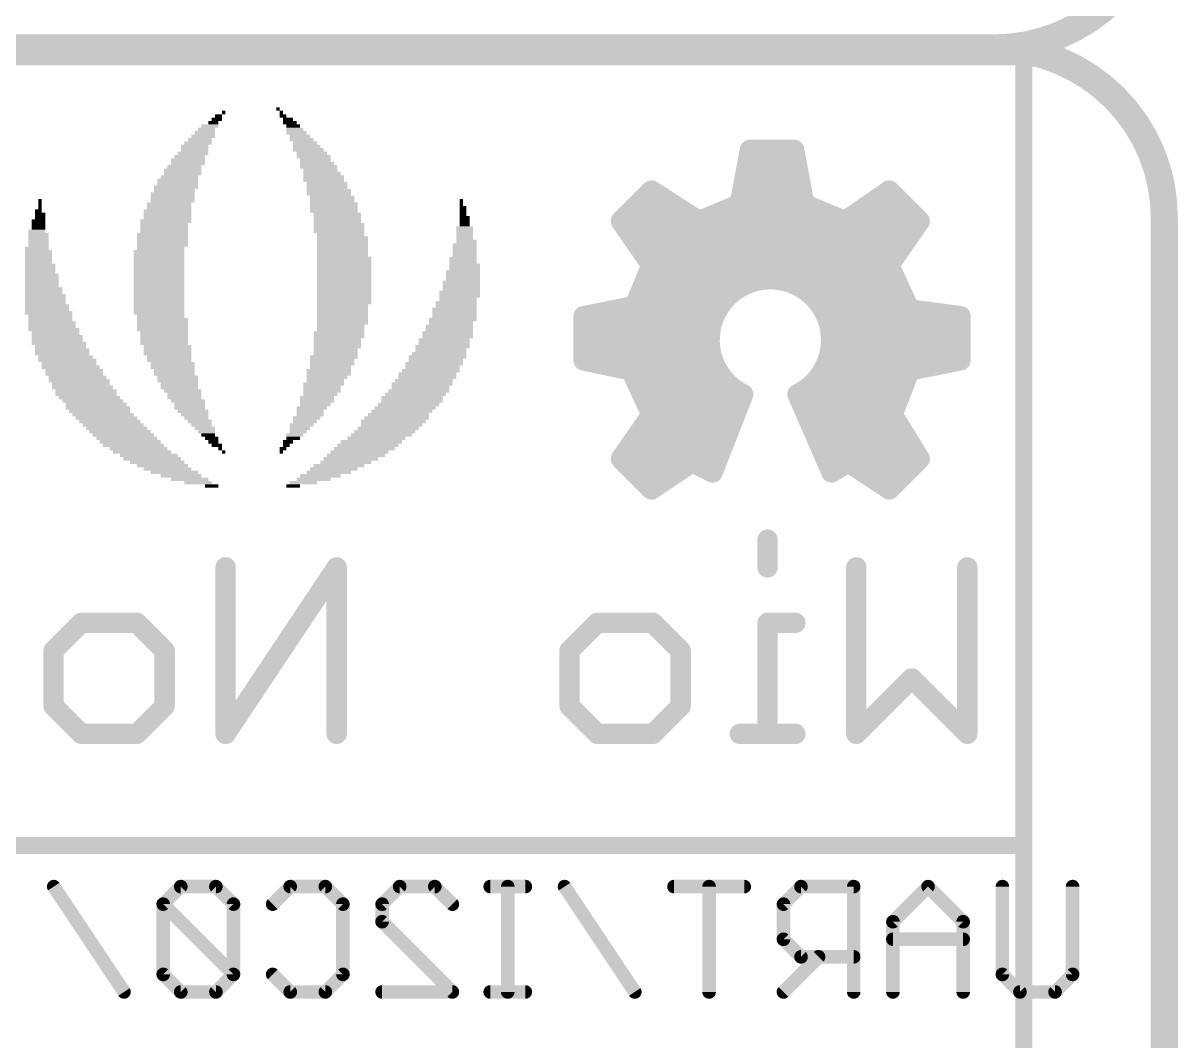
# Model space of a CAD drawing. Extents: x -0.5 to 59.7, y -5.4 to 61.3.
# Drawn here: x 19.53 to 28.17, y 20.64 to 28.25 of the extents above; entities that cross this region are included whole.
import ezdxf

# ---------------------------------------------------------------- set-up
doc = ezdxf.new("R2010")
doc.units = 0
for name, color, linetype in [('20', 213, 'CONTINUOUS'), ('21', 253, 'CONTINUOUS'), ('22', 140, 'CONTINUOUS')]:
    doc.layers.add(name, color=color, linetype=linetype)

# ---------------------------------------------------------------- blocks, each defined once
blk = doc.blocks.new('RECT')
blk.add_solid([(-0.5, -0.5), (0.5, -0.5), (-0.5, 0.5), (0.5, 0.5)])

msp = doc.modelspace()

# ---------------------------------------------------------------- linework, layer by layer
at = {"layer": '20'}
for points, const_width in [([(26.797, 28.067, 0.4142), (28.067, 29.337)], 0.2032), ([(28.067, 26.797, 0.4142), (26.797, 28.067)], 0.2032), ([(26.797, 28.1178, 1), (26.797, 28.0162)], 0.1016), ([(26.797, 28.1178, 1), (26.797, 28.0162)], 0.1016), ([(26.797, 28.0162, 1), (26.797, 28.1178)], 0.1016), ([(28.1178, 26.797, 1), (28.0162, 26.797)], 0.1016), ([(28.0162, 26.797, 1), (28.1178, 26.797)], 0.1016)]:
    msp.add_lwpolyline(points, format="xyb", dxfattribs=dict(at, const_width=const_width))
at = {"layer": '20', "const_width": 0.2032}
for points in [[(8.519, 28.067), (26.797, 28.067)], [(28.067, 8.519), (28.067, 26.797)]]:
    msp.add_lwpolyline(points, dxfattribs=at)
at = {"layer": '21', "const_width": 0.127}
for points in [[(27.017, 28.001), (9.017, 28.001)], [(27.017, 22.101), (27.017, 28.001)], [(9.017, 22.101), (27.017, 22.101)], [(27.017, 8.001), (27.017, 22.101)]]:
    msp.add_lwpolyline(points, dxfattribs=at)
at = {"layer": '21', "const_width": 0.0635}
for points in [[(27.0488, 28.001, 1), (26.9853, 28.001)], [(27.017, 27.9693, 1), (27.017, 28.0328)], [(27.0488, 22.101, 1), (26.9853, 22.101)], [(26.9853, 22.101, 1), (27.0488, 22.101)], [(27.017, 22.0693, 1), (27.017, 22.1328)]]:
    msp.add_lwpolyline(points, format="xyb", dxfattribs=at)
at = {"layer": '22'}
for points, const_width in [([(24.9682, 27.305), (24.892, 26.8986)], 0.1524), ([(25.2984, 27.305), (24.9682, 27.305)], 0.1524), ([(25.3746, 26.8986), (25.2984, 27.305)], 0.1524), ([(25.019, 27.178), (24.892, 26.797)], 0.1524), ([(25.273, 27.178), (25.019, 27.178)], 0.1524), ([(25.273, 26.924), (25.273, 27.178)], 0.1524), ([(25.273, 27.051), (24.9767, 27.051)], 0.1524), ([(24.2316, 27.0002), (24.003, 26.7716)], 0.1524), ([(24.5872, 26.7716), (24.2316, 27.0002)], 0.1524), ([(26.0096, 27.0002), (25.6794, 26.7716)], 0.1524), ([(26.2382, 26.7716), (26.0096, 27.0002)], 0.1524), ([(24.257, 26.924), (24.13, 26.797)], 0.1524), ([(24.2824, 26.8986), (24.2316, 26.8986)], 0.1524), ([(24.511, 26.67), (24.257, 26.924)], 0.1524), ([(24.892, 26.8986), (24.5872, 26.7716)], 0.1524), ([(25.3111, 26.8986), (24.9259, 26.8986)], 0.1524), ([(25.654, 26.67), (25.273, 26.924)], 0.1524), ([(25.6794, 26.7716), (25.3746, 26.8986)], 0.1524), ([(26.035, 26.924), (25.654, 26.67)], 0.1524), ([(26.0604, 26.8986), (25.9969, 26.8986)], 0.1524), ([(26.162, 26.797), (26.035, 26.924)], 0.1524), ([(24.13, 26.797), (24.257, 26.416)], 0.1524), ([(24.892, 26.797), (24.511, 26.67)], 0.1524), ([(25.908, 26.416), (26.162, 26.797)], 0.1524), ([(24.003, 26.7716), (24.2316, 26.4414)], 0.1524), ([(24.4348, 26.7462), (24.1469, 26.7462)], 0.1524), ([(25.5397, 26.7462), (24.7396, 26.7462)], 0.1524), ([(26.1281, 26.7462), (25.7683, 26.7462)], 0.1524), ([(26.0096, 26.4414), (26.2382, 26.7716)], 0.1524), ([(26.0265, 26.5938), (24.1977, 26.5938)], 0.1524), ([(24.2316, 26.4414), (24.1046, 26.1366)], 0.1524), ([(25.9249, 26.4414), (24.2485, 26.4414)], 0.1524), ([(26.162, 26.1112), (26.0096, 26.4414)], 0.1524), ([(24.257, 26.416), (24.13, 26.035)], 0.1524), ([(24.765, 26.289), (25.146, 26.416)], 0.1524), ([(25.146, 26.416), (25.527, 26.289)], 0.1524), ([(26.035, 26.035), (25.908, 26.416)], 0.1524), ([(24.765, 26.289), (24.2147, 26.289)], 0.1524), ([(24.511, 25.908), (24.765, 26.289)], 0.1524), ([(25.527, 26.289), (25.654, 25.908)], 0.1524), ([(25.9503, 26.289), (25.527, 26.289)], 0.1524), ([(24.1046, 26.1366), (23.7236, 26.0604)], 0.1524), ([(24.6634, 26.1366), (24.1639, 26.1366)], 0.1524), ([(26.0011, 26.1366), (25.5778, 26.1366)], 0.1524), ([(26.543, 26.0604), (26.162, 26.1112)], 0.1524), ([(23.7236, 26.0604), (23.7236, 25.7302)], 0.1524), ([(24.13, 26.035), (23.749, 26.035)], 0.1524), ([(23.749, 26.035), (23.876, 25.781)], 0.1524), ([(26.416, 26.035), (26.035, 26.035)], 0.1524), ([(26.416, 25.781), (26.416, 26.035)], 0.1524), ([(26.543, 25.7302), (26.543, 26.0604)], 0.1524), ([(24.5618, 25.9842), (23.7744, 25.9842)], 0.1524), ([(26.416, 25.9842), (25.6286, 25.9842)], 0.1524), ([(24.765, 25.4), (24.511, 25.908)], 0.1524), ([(25.654, 25.908), (25.527, 25.527)], 0.1524), ([(24.5491, 25.8318), (23.8506, 25.8318)], 0.1524), ([(23.876, 25.781), (24.257, 25.654)], 0.1524), ([(26.416, 25.8318), (25.6286, 25.8318)], 0.1524), ([(25.908, 25.4), (26.162, 25.781)], 0.1524), ([(26.162, 25.781), (26.416, 25.781)], 0.1524), ([(23.7236, 25.7302), (24.0792, 25.654)], 0.1524), ([(24.6253, 25.6794), (24.1808, 25.6794)], 0.1524), ([(26.0943, 25.6794), (25.5778, 25.6794)], 0.1524), ([(26.162, 25.654), (26.543, 25.7302)], 0.1524), ([(24.0792, 25.654), (24.2316, 25.3238)], 0.1524), ([(24.257, 25.654), (24.257, 25.273)], 0.1524), ([(26.035, 25.3238), (26.162, 25.654)], 0.1524), ([(24.7015, 25.527), (24.257, 25.527)], 0.1524), ([(25.527, 25.527), (25.4, 25.4)], 0.1524), ([(25.9927, 25.527), (25.527, 25.527)], 0.1524), ([(24.6888, 24.892), (24.9174, 25.4762)], 0.1524), ([(25.3238, 25.4762), (25.5778, 24.892)], 0.1524), ([(24.2316, 25.3238), (24.003, 24.9936)], 0.1524), ([(24.7565, 25.3746), (24.257, 25.3746)], 0.1524), ([(24.638, 25.019), (24.765, 25.4)], 0.1524), ([(25.4, 25.4), (25.654, 25.019)], 0.1524), ([(25.9249, 25.3746), (25.4169, 25.3746)], 0.1524), ([(26.162, 25.019), (25.908, 25.4)], 0.1524), ([(26.2382, 24.9936), (26.035, 25.3238)], 0.1524), ([(24.257, 25.273), (24.13, 25.019)], 0.1524), ([(24.7057, 25.2222), (24.2316, 25.2222)], 0.1524), ([(26.0265, 25.2222), (25.5185, 25.2222)], 0.1524), ([(24.6549, 25.0698), (24.1554, 25.0698)], 0.1524), ([(26.1281, 25.0698), (25.6201, 25.0698)], 0.1524), ([(24.003, 24.9936), (24.2316, 24.765)], 0.1524), ([(24.13, 25.019), (24.257, 24.892)], 0.1524), ([(24.257, 24.892), (24.511, 25.019)], 0.1524), ([(24.511, 25.019), (24.638, 25.019)], 0.1524), ([(25.654, 25.019), (26.035, 24.892)], 0.1524), ([(26.0096, 24.765), (26.2382, 24.9936)], 0.1524), ([(26.035, 24.892), (26.162, 25.019)], 0.1524), ([(24.2316, 24.765), (24.5364, 24.9682)], 0.1524), ([(24.3078, 24.9174), (24.2316, 24.9174)], 0.1524), ([(24.5364, 24.9682), (24.6888, 24.892)], 0.1524), ([(25.5778, 24.892), (25.7048, 24.9682)], 0.1524), ([(25.7048, 24.9682), (26.0096, 24.765)], 0.1524), ([(26.0604, 24.9174), (25.9588, 24.9174)], 0.1524), ([(25.0999, 24.3895), (25.0999, 24.1819)], 0.1524), ([(21.8772, 24.1819), (21.0468, 22.9362)], 0.1524), ([(21.0468, 22.9362), (21.0468, 24.1819)], 0.1524), ([(21.8772, 22.9362), (21.8772, 24.1819)], 0.1524), ([(25.7634, 22.9362), (25.7634, 24.1819)], 0.1524), ([(26.5938, 24.1819), (26.5938, 22.9362)], 0.1524), ([(19.7605, 23.559), (19.9681, 23.7666)], 0.1524), ([(19.9681, 23.7666), (20.3833, 23.7666)], 0.1524), ([(20.3833, 23.7666), (20.5909, 23.559)], 0.1524), ([(23.6195, 23.559), (23.8271, 23.7666)], 0.1524), ([(23.8271, 23.7666), (24.2423, 23.7666)], 0.1524), ([(24.2423, 23.7666), (24.4499, 23.559)], 0.1524), ([(25.3075, 23.7666), (25.0999, 23.7666)], 0.1524), ([(25.0999, 23.7666), (25.0999, 22.9362)], 0.1524), ([(19.7605, 23.1438), (19.7605, 23.559)], 0.1524), ([(20.5909, 23.559), (20.5909, 23.1438)], 0.1524), ([(23.6195, 23.1438), (23.6195, 23.559)], 0.1524), ([(24.4499, 23.559), (24.4499, 23.1438)], 0.1524), ([(26.1786, 23.3514), (25.7634, 22.9362)], 0.1524), ([(26.5938, 22.9362), (26.1786, 23.3514)], 0.1524), ([(19.9681, 22.9362), (19.7605, 23.1438)], 0.1524), ([(20.5909, 23.1438), (20.3833, 22.9362)], 0.1524), ([(23.8271, 22.9362), (23.6195, 23.1438)], 0.1524), ([(24.4499, 23.1438), (24.2423, 22.9362)], 0.1524), ([(20.3833, 22.9362), (19.9681, 22.9362)], 0.1524), ([(24.2423, 22.9362), (23.8271, 22.9362)], 0.1524), ([(25.3075, 22.9362), (24.8922, 22.9362)], 0.1524), ([(20.2869, 21.0058), (19.7615, 21.7939)], 0.1016), ([(20.7114, 21.7939), (20.5801, 21.6625)], 0.1016), ([(20.9741, 21.7939), (20.7114, 21.7939)], 0.1016), ([(21.1054, 21.6625), (20.9741, 21.7939)], 0.1016), ([(21.3986, 21.6625), (21.53, 21.7939)], 0.1016), ([(21.53, 21.7939), (21.7927, 21.7939)], 0.1016), ([(21.7927, 21.7939), (21.924, 21.6625)], 0.1016), ([(22.2172, 21.6625), (22.3486, 21.7939)], 0.1016), ([(22.3486, 21.7939), (22.6112, 21.7939)], 0.1016), ([(22.6112, 21.7939), (22.7426, 21.6625)], 0.1016), ([(23.2883, 21.7939), (23.0256, 21.7939)], 0.1016), ([(23.157, 21.0058), (23.157, 21.7939)], 0.1016), ([(24.1069, 21.0058), (23.5815, 21.7939)], 0.1016), ([(24.9255, 21.7939), (24.4001, 21.7939)], 0.1016), ([(24.6628, 21.0058), (24.6628, 21.7939)], 0.1016), ([(25.35, 21.7939), (25.2187, 21.6625)], 0.1016), ([(25.744, 21.7939), (25.35, 21.7939)], 0.1016), ([(25.744, 21.0058), (25.744, 21.7939)], 0.1016), ([(26.2999, 21.7939), (26.0372, 21.5312)], 0.1016), ([(26.5626, 21.5312), (26.2999, 21.7939)], 0.1016), ([(26.8558, 21.1371), (26.8558, 21.7939)], 0.1016), ([(27.3812, 21.7939), (27.3812, 21.1371)], 0.1016), ([(20.5801, 21.6625), (20.5801, 21.1371)], 0.1016), ([(21.1054, 21.1371), (20.5801, 21.6625)], 0.1016), ([(21.1054, 21.1371), (21.1054, 21.6625)], 0.1016), ([(21.924, 21.6625), (21.924, 21.1371)], 0.1016), ([(22.2172, 21.5312), (22.2172, 21.6625)], 0.1016), ([(25.2187, 21.6625), (25.2187, 21.3998)], 0.1016), ([(22.7426, 21.0058), (22.2172, 21.5312)], 0.1016), ([(26.0372, 21.5312), (26.0372, 21.0058)], 0.1016), ([(26.5626, 21.0058), (26.5626, 21.5312)], 0.1016), ([(25.2187, 21.3998), (25.35, 21.2685)], 0.1016), ([(26.5626, 21.3998), (26.0372, 21.3998)], 0.1016), ([(25.4814, 21.2685), (25.2187, 21.0058)], 0.1016), ([(25.35, 21.2685), (25.744, 21.2685)], 0.1016), ([(20.5801, 21.1371), (20.7114, 21.0058)], 0.1016), ([(20.9741, 21.0058), (21.1054, 21.1371)], 0.1016), ([(21.53, 21.0058), (21.3986, 21.1371)], 0.1016), ([(21.924, 21.1371), (21.7927, 21.0058)], 0.1016), ([(26.9872, 21.0058), (26.8558, 21.1371)], 0.1016), ([(27.3812, 21.1371), (27.2499, 21.0058)], 0.1016), ([(20.7114, 21.0058), (20.9741, 21.0058)], 0.1016), ([(21.7927, 21.0058), (21.53, 21.0058)], 0.1016), ([(22.2172, 21.0058), (22.7426, 21.0058)], 0.1016), ([(23.2883, 21.0058), (23.0256, 21.0058)], 0.1016), ([(27.2499, 21.0058), (26.9872, 21.0058)], 0.1016)]:
    msp.add_lwpolyline(points, dxfattribs=dict(at, const_width=const_width))
for points, const_width in [([(24.9682, 27.3431, 1), (24.9682, 27.2669)], 0.0762), ([(25.0056, 27.298, 1), (24.9308, 27.312)], 0.0762), ([(25.3358, 27.312, 1), (25.261, 27.298)], 0.0762), ([(25.2984, 27.2669, 1), (25.2984, 27.3431)], 0.0762), ([(25.019, 27.2161, 1), (25.019, 27.1399)], 0.0762), ([(25.0551, 27.166, 1), (24.9829, 27.19)], 0.0762), ([(25.3111, 27.178, 1), (25.2349, 27.178)], 0.0762), ([(25.273, 27.1399, 1), (25.273, 27.2161)], 0.0762), ([(24.9767, 27.0891, 1), (24.9767, 27.0129)], 0.0762), ([(25.273, 27.0129, 1), (25.273, 27.0891)], 0.0762), ([(24.2522, 27.0322, 1), (24.211, 26.9682)], 0.0762), ([(24.2585, 26.9733, 1), (24.2047, 27.0271)], 0.0762), ([(26.0365, 27.0271, 1), (25.9827, 26.9733)], 0.0762), ([(26.0313, 26.9689, 1), (25.9879, 27.0315)], 0.0762), ([(24.2316, 26.9367, 1), (24.2316, 26.8605)], 0.0762), ([(24.2839, 26.9509, 1), (24.2301, 26.8971)], 0.0762), ([(24.2839, 26.8971, 1), (24.2301, 26.9509)], 0.0762), ([(24.2824, 26.8605, 1), (24.2824, 26.9367)], 0.0762), ([(24.9067, 26.8634, 1), (24.8773, 26.9338)], 0.0762), ([(24.9259, 26.9367, 1), (24.9259, 26.8605)], 0.0762), ([(25.2941, 26.9557, 1), (25.2519, 26.8923)], 0.0762), ([(25.2349, 26.924, 1), (25.3111, 26.924)], 0.0762), ([(25.3111, 26.8605, 1), (25.3111, 26.9367)], 0.0762), ([(25.3893, 26.9338, 1), (25.3599, 26.8634)], 0.0762), ([(25.9969, 26.9367, 1), (25.9969, 26.8605)], 0.0762), ([(26.0619, 26.9509, 1), (26.0081, 26.8971)], 0.0762), ([(26.0561, 26.8923, 1), (26.0139, 26.9557)], 0.0762), ([(26.0604, 26.8605, 1), (26.0604, 26.9367)], 0.0762), ([(24.1661, 26.809, 1), (24.0939, 26.785)], 0.0762), ([(24.1031, 26.8239, 1), (24.1569, 26.7701)], 0.0762), ([(24.8546, 26.9056, 1), (24.9294, 26.8916)], 0.0762), ([(24.904, 26.7609, 1), (24.88, 26.8331)], 0.0762), ([(25.3372, 26.8916, 1), (25.412, 26.9056)], 0.0762), ([(26.1937, 26.7759, 1), (26.1303, 26.8181)], 0.0762), ([(26.1351, 26.7701, 1), (26.1889, 26.8239)], 0.0762), ([(24.0343, 26.7933, 1), (23.9717, 26.7499)], 0.0762), ([(23.9761, 26.7985, 1), (24.0299, 26.7447)], 0.0762), ([(24.1469, 26.7843, 1), (24.1469, 26.7081)], 0.0762), ([(24.4348, 26.7081, 1), (24.4348, 26.7843)], 0.0762), ([(24.5725, 26.8068, 1), (24.6019, 26.7364)], 0.0762), ([(24.5666, 26.7396, 1), (24.6078, 26.8036)], 0.0762), ([(24.7396, 26.7843, 1), (24.7396, 26.7081)], 0.0762), ([(24.8559, 26.809, 1), (24.9281, 26.785)], 0.0762), ([(25.5397, 26.7081, 1), (25.5397, 26.7843)], 0.0762), ([(25.6577, 26.8029, 1), (25.7011, 26.7403)], 0.0762), ([(25.6647, 26.7364, 1), (25.6941, 26.8068)], 0.0762), ([(25.7683, 26.7843, 1), (25.7683, 26.7081)], 0.0762), ([(26.1281, 26.7081, 1), (26.1281, 26.7843)], 0.0762), ([(26.2695, 26.7499, 1), (26.2069, 26.7933)], 0.0762), ([(26.2113, 26.7447, 1), (26.2651, 26.7985)], 0.0762), ([(24.499, 26.7061, 1), (24.523, 26.6339)], 0.0762), ([(24.4841, 26.6431, 1), (24.5379, 26.6969)], 0.0762), ([(25.6329, 26.7017, 1), (25.6751, 26.6383)], 0.0762), ([(25.6329, 26.6383, 1), (25.6751, 26.7017)], 0.0762), ([(24.1977, 26.6319, 1), (24.1977, 26.5557)], 0.0762), ([(26.0265, 26.5557, 1), (26.0265, 26.6319)], 0.0762), ([(24.2668, 26.4267, 1), (24.1964, 26.4561)], 0.0762), ([(24.2485, 26.4795, 1), (24.2485, 26.4033)], 0.0762), ([(25.9249, 26.4033, 1), (25.9249, 26.4795)], 0.0762), ([(26.0442, 26.4574, 1), (25.975, 26.4254)], 0.0762), ([(24.2003, 26.4197, 1), (24.2629, 26.4631)], 0.0762), ([(24.2931, 26.404, 1), (24.2209, 26.428)], 0.0762), ([(24.2209, 26.404, 1), (24.2931, 26.428)], 0.0762), ([(25.158, 26.4521, 1), (25.134, 26.3799)], 0.0762), ([(25.158, 26.3799, 1), (25.134, 26.4521)], 0.0762), ([(25.8763, 26.4371, 1), (25.9397, 26.3949)], 0.0762), ([(25.9441, 26.428, 1), (25.8719, 26.404)], 0.0762), ([(25.9783, 26.4631, 1), (26.0409, 26.4197)], 0.0762), ([(24.2147, 26.3271, 1), (24.2147, 26.2509)], 0.0762), ([(25.3238, 25.4762, 4.2361), (24.9174, 25.4762)], 0.1524), ([(24.753, 26.3251, 1), (24.777, 26.2529)], 0.0762), ([(24.7967, 26.2679, 1), (24.7333, 26.3101)], 0.0762), ([(24.765, 26.2509, 1), (24.765, 26.3271)], 0.0762), ([(25.527, 26.3271, 1), (25.527, 26.2509)], 0.0762), ([(25.5631, 26.301, 1), (25.4909, 26.277)], 0.0762), ([(25.515, 26.2529, 1), (25.539, 26.3251)], 0.0762), ([(25.9503, 26.2509, 1), (25.9503, 26.3271)], 0.0762), ([(24.0694, 26.1513, 1), (24.1398, 26.1219)], 0.0762), ([(24.1121, 26.0992, 1), (24.0971, 26.174)], 0.0762), ([(24.1639, 26.1747, 1), (24.1639, 26.0985)], 0.0762), ([(24.6634, 26.0985, 1), (24.6634, 26.1747)], 0.0762), ([(25.5778, 26.1747, 1), (25.5778, 26.0985)], 0.0762), ([(26.0011, 26.0985, 1), (26.0011, 26.1747)], 0.0762), ([(26.167, 26.149, 1), (26.157, 26.0734)], 0.0762), ([(23.7617, 26.0604, 1), (23.6855, 26.0604)], 0.0762), ([(23.7161, 26.0978, 1), (23.7311, 26.023)], 0.0762), ([(23.749, 26.0731, 1), (23.749, 25.9969)], 0.0762), ([(23.7831, 26.052, 1), (23.7149, 26.018)], 0.0762), ([(24.0939, 26.047, 1), (24.1661, 26.023)], 0.0762), ([(24.13, 25.9969, 1), (24.13, 26.0731)], 0.0762), ([(26.035, 26.0731, 1), (26.035, 25.9969)], 0.0762), ([(25.9989, 26.023, 1), (26.0711, 26.047)], 0.0762), ([(26.1274, 26.0952, 1), (26.1966, 26.1272)], 0.0762), ([(26.4541, 26.035, 1), (26.3779, 26.035)], 0.0762), ([(26.416, 25.9969, 1), (26.416, 26.0731)], 0.0762), ([(26.5811, 26.0604, 1), (26.5049, 26.0604)], 0.0762), ([(26.538, 26.0226, 1), (26.548, 26.0982)], 0.0762), ([(23.7744, 26.0223, 1), (23.7744, 25.9461)], 0.0762), ([(24.5618, 25.9461, 1), (24.5618, 26.0223)], 0.0762), ([(25.6286, 26.0223, 1), (25.6286, 25.9461)], 0.0762), ([(26.416, 25.9461, 1), (26.416, 26.0223)], 0.0762), ([(24.5451, 25.925, 1), (24.4769, 25.891)], 0.0762), ([(24.4793, 25.9291, 1), (24.5427, 25.8869)], 0.0762), ([(25.6901, 25.896, 1), (25.6179, 25.92)], 0.0762), ([(25.6179, 25.896, 1), (25.6901, 25.92)], 0.0762), ([(23.8506, 25.8699, 1), (23.8506, 25.7937)], 0.0762), ([(23.888, 25.8171, 1), (23.864, 25.7449)], 0.0762), ([(23.8419, 25.764, 1), (23.9101, 25.798)], 0.0762), ([(24.5491, 25.7937, 1), (24.5491, 25.8699)], 0.0762), ([(25.6286, 25.8699, 1), (25.6286, 25.7937)], 0.0762), ([(26.162, 25.8191, 1), (26.162, 25.7429)], 0.0762), ([(26.1937, 25.7599, 1), (26.1303, 25.8021)], 0.0762), ([(26.416, 25.7937, 1), (26.416, 25.8699)], 0.0762), ([(26.416, 25.7429, 1), (26.416, 25.8191)], 0.0762), ([(23.7316, 25.7675, 1), (23.7156, 25.6929)], 0.0762), ([(23.6855, 25.7302, 1), (23.7617, 25.7302)], 0.0762), ([(24.1808, 25.7175, 1), (24.1808, 25.6413)], 0.0762), ([(24.6253, 25.6413, 1), (24.6253, 25.7175)], 0.0762), ([(25.5778, 25.7175, 1), (25.5778, 25.6413)], 0.0762), ([(26.0943, 25.6413, 1), (26.0943, 25.7175)], 0.0762), ([(26.3779, 25.781, 1), (26.4541, 25.781)], 0.0762), ([(26.5049, 25.7302, 1), (26.5811, 25.7302)], 0.0762), ([(26.5505, 25.6928, 1), (26.5355, 25.7676)], 0.0762), ([(24.1138, 25.67, 1), (24.0446, 25.638)], 0.0762), ([(24.0712, 25.6167, 1), (24.0872, 25.6913)], 0.0762), ([(24.2951, 25.654, 1), (24.2189, 25.654)], 0.0762), ([(24.245, 25.6179, 1), (24.269, 25.6901)], 0.0762), ([(26.1545, 25.6914, 1), (26.1695, 25.6166)], 0.0762), ([(26.1976, 25.6403, 1), (26.1264, 25.6677)], 0.0762), ([(24.257, 25.5651, 1), (24.257, 25.4889)], 0.0762), ([(24.7015, 25.4889, 1), (24.7015, 25.5651)], 0.0762), ([(25.527, 25.5651, 1), (25.527, 25.4889)], 0.0762), ([(25.4909, 25.539, 1), (25.5631, 25.515)], 0.0762), ([(25.5539, 25.5001, 1), (25.5001, 25.5539)], 0.0762), ([(25.9927, 25.4889, 1), (25.9927, 25.5651)], 0.0762), ([(24.9529, 25.4623, 1), (24.8819, 25.4901)], 0.0762), ([(24.9004, 25.4421, 1), (24.9344, 25.5103)], 0.0762), ([(25.3587, 25.4914, 1), (25.2889, 25.461)], 0.0762), ([(25.3068, 25.5103, 1), (25.3408, 25.4421)], 0.0762), ([(24.2629, 25.3021, 1), (24.2003, 25.3455)], 0.0762), ([(24.257, 25.4127, 1), (24.257, 25.3365)], 0.0762), ([(24.8011, 25.388, 1), (24.7289, 25.412)], 0.0762), ([(24.7309, 25.383, 1), (24.7991, 25.417)], 0.0762), ([(24.7565, 25.3365, 1), (24.7565, 25.4127)], 0.0762), ([(25.4317, 25.4211, 1), (25.3683, 25.3789)], 0.0762), ([(25.3731, 25.4269, 1), (25.4269, 25.3731)], 0.0762), ([(25.4169, 25.4127, 1), (25.4169, 25.3365)], 0.0762), ([(25.9397, 25.4211, 1), (25.8763, 25.3789)], 0.0762), ([(25.8763, 25.4211, 1), (25.9397, 25.3789)], 0.0762), ([(25.9249, 25.3365, 1), (25.9249, 25.4127)], 0.0762), ([(26.0674, 25.3438, 1), (26.0026, 25.3038)], 0.0762), ([(24.197, 25.3078, 1), (24.2662, 25.3398)], 0.0762), ([(24.2189, 25.273, 1), (24.2951, 25.273)], 0.0762), ([(24.2911, 25.256, 1), (24.2229, 25.29)], 0.0762), ([(25.9994, 25.3375, 1), (26.0706, 25.3101)], 0.0762), ([(24.2316, 25.2603, 1), (24.2316, 25.1841)], 0.0762), ([(24.7057, 25.1841, 1), (24.7057, 25.2603)], 0.0762), ([(25.5185, 25.2603, 1), (25.5185, 25.1841)], 0.0762), ([(26.0265, 25.1841, 1), (26.0265, 25.2603)], 0.0762), ([(24.1554, 25.1079, 1), (24.1554, 25.0317)], 0.0762), ([(24.6549, 25.0317, 1), (24.6549, 25.1079)], 0.0762), ([(25.6201, 25.1079, 1), (25.6201, 25.0317)], 0.0762), ([(26.1281, 25.0317, 1), (26.1281, 25.1079)], 0.0762), ([(23.9717, 25.0153, 1), (24.0343, 24.9719)], 0.0762), ([(24.0299, 25.0205, 1), (23.9761, 24.9667)], 0.0762), ([(24.0959, 25.036, 1), (24.1641, 25.002)], 0.0762), ([(24.1569, 25.0459, 1), (24.1031, 24.9921)], 0.0762), ([(24.511, 25.0571, 1), (24.511, 24.9809)], 0.0762), ([(24.528, 24.9849, 1), (24.494, 25.0531)], 0.0762), ([(24.6019, 25.031, 1), (24.6741, 25.007)], 0.0762), ([(24.638, 24.9809, 1), (24.638, 25.0571)], 0.0762), ([(25.666, 25.0551, 1), (25.642, 24.9829)], 0.0762), ([(25.6223, 24.9979, 1), (25.6857, 25.0401)], 0.0762), ([(26.1303, 24.9979, 1), (26.1937, 25.0401)], 0.0762), ([(26.1889, 24.9921, 1), (26.1351, 25.0459)], 0.0762), ([(26.2058, 24.9736, 1), (26.2706, 25.0136)], 0.0762), ([(26.2651, 24.9667, 1), (26.2113, 25.0205)], 0.0762), ([(24.2316, 24.9555, 1), (24.2316, 24.8793)], 0.0762), ([(24.24, 24.9261, 1), (24.274, 24.8579)], 0.0762), ([(24.3078, 24.8793, 1), (24.3078, 24.9555)], 0.0762), ([(24.5534, 25.0023, 1), (24.5194, 24.9341)], 0.0762), ([(24.5575, 24.9365, 1), (24.5153, 24.9999)], 0.0762), ([(24.6718, 24.8579, 1), (24.7058, 24.9261)], 0.0762), ([(25.5582, 24.9247, 1), (25.5974, 24.8593)], 0.0762), ([(25.7259, 24.9999, 1), (25.6837, 24.9365)], 0.0762), ([(25.7244, 24.9355, 1), (25.6852, 25.0009)], 0.0762), ([(25.9588, 24.9555, 1), (25.9588, 24.8793)], 0.0762), ([(26.023, 24.8559, 1), (26.047, 24.9281)], 0.0762), ([(26.0604, 24.8793, 1), (26.0604, 24.9555)], 0.0762), ([(24.2301, 24.8651, 1), (24.2839, 24.9189)], 0.0762), ([(24.6533, 24.9059, 1), (24.7243, 24.8781)], 0.0762), ([(25.5429, 24.8768, 1), (25.6127, 24.9072)], 0.0762), ([(26.0081, 24.9189, 1), (26.0619, 24.8651)], 0.0762), ([(24.2105, 24.7967, 1), (24.2527, 24.7333)], 0.0762), ([(24.2047, 24.7381, 1), (24.2585, 24.7919)], 0.0762), ([(25.9827, 24.7919, 1), (26.0365, 24.7381)], 0.0762), ([(25.9885, 24.7333, 1), (26.0307, 24.7967)], 0.0762), ([(25.138, 24.3895, 1), (25.0618, 24.3895)], 0.0762), ([(21.0849, 24.1819, 1), (21.0087, 24.1819)], 0.0762), ([(21.9153, 24.1819, 1), (21.8391, 24.1819)], 0.0762), ([(21.9089, 24.1607, 1), (21.8455, 24.203)], 0.0762), ([(25.0618, 24.1819, 1), (25.138, 24.1819)], 0.0762), ([(25.8015, 24.1819, 1), (25.7253, 24.1819)], 0.0762), ([(26.6319, 24.1819, 1), (26.5557, 24.1819)], 0.0762), ([(19.9681, 23.8047, 1), (19.9681, 23.7285)], 0.0762), ([(19.995, 23.7397, 1), (19.9411, 23.7936)], 0.0762), ([(20.4102, 23.7936, 1), (20.3563, 23.7397)], 0.0762), ([(20.3833, 23.7285, 1), (20.3833, 23.8047)], 0.0762), ([(23.8271, 23.8047, 1), (23.8271, 23.7285)], 0.0762), ([(23.854, 23.7397, 1), (23.8001, 23.7936)], 0.0762), ([(24.2692, 23.7936, 1), (24.2154, 23.7397)], 0.0762), ([(24.2423, 23.7285, 1), (24.2423, 23.8047)], 0.0762), ([(25.0999, 23.8047, 1), (25.0999, 23.7285)], 0.0762), ([(25.138, 23.7666, 1), (25.0618, 23.7666)], 0.0762), ([(25.3075, 23.7285, 1), (25.3075, 23.8047)], 0.0762), ([(19.7335, 23.586, 1), (19.7874, 23.5321)], 0.0762), ([(19.7986, 23.559, 1), (19.7224, 23.559)], 0.0762), ([(20.629, 23.559, 1), (20.5528, 23.559)], 0.0762), ([(20.5639, 23.5321, 1), (20.6178, 23.586)], 0.0762), ([(23.5925, 23.586, 1), (23.6464, 23.5321)], 0.0762), ([(23.6576, 23.559, 1), (23.5814, 23.559)], 0.0762), ([(24.488, 23.559, 1), (24.4118, 23.559)], 0.0762), ([(24.423, 23.5321, 1), (24.4768, 23.586)], 0.0762), ([(26.2055, 23.3784, 1), (26.1516, 23.3245)], 0.0762), ([(26.2055, 23.3245, 1), (26.1516, 23.3784)], 0.0762), ([(19.7874, 23.1708, 1), (19.7335, 23.1169)], 0.0762), ([(19.7224, 23.1438, 1), (19.7986, 23.1438)], 0.0762), ([(20.5528, 23.1438, 1), (20.629, 23.1438)], 0.0762), ([(20.6178, 23.1169, 1), (20.5639, 23.1708)], 0.0762), ([(23.6464, 23.1708, 1), (23.5925, 23.1169)], 0.0762), ([(23.5814, 23.1438, 1), (23.6576, 23.1438)], 0.0762), ([(24.4118, 23.1438, 1), (24.488, 23.1438)], 0.0762), ([(24.4768, 23.1169, 1), (24.423, 23.1708)], 0.0762), ([(19.9681, 22.9743, 1), (19.9681, 22.8981)], 0.0762), ([(19.9411, 22.9093, 1), (19.995, 22.9631)], 0.0762), ([(20.3563, 22.9631, 1), (20.4102, 22.9093)], 0.0762), ([(20.3833, 22.8981, 1), (20.3833, 22.9743)], 0.0762), ([(21.0151, 22.9573, 1), (21.0785, 22.9151)], 0.0762), ([(21.0087, 22.9362, 1), (21.0849, 22.9362)], 0.0762), ([(21.8391, 22.9362, 1), (21.9153, 22.9362)], 0.0762), ([(23.8271, 22.9743, 1), (23.8271, 22.8981)], 0.0762), ([(23.8001, 22.9093, 1), (23.854, 22.9631)], 0.0762), ([(24.2154, 22.9631, 1), (24.2692, 22.9093)], 0.0762), ([(24.2423, 22.8981, 1), (24.2423, 22.9743)], 0.0762), ([(24.8922, 22.9743, 1), (24.8922, 22.8981)], 0.0762), ([(25.0618, 22.9362, 1), (25.138, 22.9362)], 0.0762), ([(25.3075, 22.8981, 1), (25.3075, 22.9743)], 0.0762), ([(25.7364, 22.9631, 1), (25.7903, 22.9093)], 0.0762), ([(25.7253, 22.9362, 1), (25.8015, 22.9362)], 0.0762), ([(26.5557, 22.9362, 1), (26.6319, 22.9362)], 0.0762), ([(26.5669, 22.9093, 1), (26.6207, 22.9631)], 0.0762), ([(19.7826, 21.808, 1), (19.7403, 21.7798)], 0.0508), ([(20.7114, 21.8193, 1), (20.7114, 21.7685)], 0.0508), ([(20.7294, 21.7759, 1), (20.6934, 21.8118)], 0.0508), ([(20.9921, 21.8118, 1), (20.9561, 21.7759)], 0.0508), ([(20.9741, 21.7685, 1), (20.9741, 21.8193)], 0.0508), ([(21.53, 21.8193, 1), (21.53, 21.7685)], 0.0508), ([(21.5479, 21.7759, 1), (21.512, 21.8118)], 0.0508), ([(21.8106, 21.8118, 1), (21.7747, 21.7759)], 0.0508), ([(21.7927, 21.7685, 1), (21.7927, 21.8193)], 0.0508), ([(22.3486, 21.8193, 1), (22.3486, 21.7685)], 0.0508), ([(22.3665, 21.7759, 1), (22.3306, 21.8118)], 0.0508), ([(22.6292, 21.8118, 1), (22.5933, 21.7759)], 0.0508), ([(22.6112, 21.7685, 1), (22.6112, 21.8193)], 0.0508), ([(23.0256, 21.8193, 1), (23.0256, 21.7685)], 0.0508), ([(23.1824, 21.7939, 1), (23.1316, 21.7939)], 0.0508), ([(23.2883, 21.7685, 1), (23.2883, 21.8193)], 0.0508), ([(23.6026, 21.808, 1), (23.5604, 21.7798)], 0.0508), ([(24.4001, 21.8193, 1), (24.4001, 21.7685)], 0.0508), ([(24.6882, 21.7939, 1), (24.6374, 21.7939)], 0.0508), ([(24.9255, 21.7685, 1), (24.9255, 21.8193)], 0.0508), ([(25.35, 21.8193, 1), (25.35, 21.7685)], 0.0508), ([(25.368, 21.7759, 1), (25.332, 21.8118)], 0.0508), ([(25.7694, 21.7939, 1), (25.7186, 21.7939)], 0.0508), ([(25.744, 21.7685, 1), (25.744, 21.8193)], 0.0508), ([(26.3179, 21.8118, 1), (26.282, 21.7759)], 0.0508), ([(26.3179, 21.7759, 1), (26.282, 21.8118)], 0.0508), ([(26.8812, 21.7939, 1), (26.8304, 21.7939)], 0.0508), ([(27.4066, 21.7939, 1), (27.3558, 21.7939)], 0.0508), ([(20.6055, 21.6625, 1), (20.5547, 21.6625)], 0.0508), ([(20.598, 21.6805, 1), (20.5621, 21.6446)], 0.0508), ([(20.5621, 21.6805, 1), (20.598, 21.6446)], 0.0508), ([(21.1308, 21.6625, 1), (21.08, 21.6625)], 0.0508), ([(21.0875, 21.6446, 1), (21.1234, 21.6805)], 0.0508), ([(21.3807, 21.6805, 1), (21.4166, 21.6446)], 0.0508), ([(21.9494, 21.6625, 1), (21.8986, 21.6625)], 0.0508), ([(21.9061, 21.6446, 1), (21.942, 21.6805)], 0.0508), ([(22.2426, 21.6625, 1), (22.1918, 21.6625)], 0.0508), ([(22.1992, 21.6805, 1), (22.2352, 21.6446)], 0.0508), ([(22.7246, 21.6446, 1), (22.7606, 21.6805)], 0.0508), ([(25.2441, 21.6625, 1), (25.1933, 21.6625)], 0.0508), ([(25.2007, 21.6805, 1), (25.2366, 21.6446)], 0.0508), ([(22.2352, 21.5491, 1), (22.1992, 21.5132)], 0.0508), ([(22.1918, 21.5312, 1), (22.2426, 21.5312)], 0.0508), ([(26.0626, 21.5312, 1), (26.0118, 21.5312)], 0.0508), ([(26.0193, 21.5491, 1), (26.0552, 21.5132)], 0.0508), ([(26.588, 21.5312, 1), (26.5372, 21.5312)], 0.0508), ([(26.5447, 21.5132, 1), (26.5806, 21.5491)], 0.0508), ([(25.2366, 21.4178, 1), (25.2007, 21.3819)], 0.0508), ([(25.1933, 21.3998, 1), (25.2441, 21.3998)], 0.0508), ([(26.0372, 21.4252, 1), (26.0372, 21.3744)], 0.0508), ([(26.5626, 21.3744, 1), (26.5626, 21.4252)], 0.0508), ([(25.35, 21.2939, 1), (25.35, 21.2431)], 0.0508), ([(25.332, 21.2505, 1), (25.368, 21.2865)], 0.0508), ([(25.4993, 21.2505, 1), (25.4634, 21.2865)], 0.0508), ([(25.744, 21.2431, 1), (25.744, 21.2939)], 0.0508), ([(20.598, 21.1551, 1), (20.5621, 21.1192)], 0.0508), ([(20.5547, 21.1371, 1), (20.6055, 21.1371)], 0.0508), ([(21.08, 21.1371, 1), (21.1308, 21.1371)], 0.0508), ([(21.1234, 21.1192, 1), (21.0875, 21.1551)], 0.0508), ([(21.0875, 21.1192, 1), (21.1234, 21.1551)], 0.0508), ([(21.4166, 21.1551, 1), (21.3807, 21.1192)], 0.0508), ([(21.8986, 21.1371, 1), (21.9494, 21.1371)], 0.0508), ([(21.942, 21.1192, 1), (21.9061, 21.1551)], 0.0508), ([(26.8304, 21.1371, 1), (26.8812, 21.1371)], 0.0508), ([(26.8738, 21.1551, 1), (26.8379, 21.1192)], 0.0508), ([(27.3558, 21.1371, 1), (27.4066, 21.1371)], 0.0508), ([(27.3992, 21.1192, 1), (27.3632, 21.1551)], 0.0508), ([(20.2657, 20.9917, 1), (20.308, 21.0199)], 0.0508), ([(20.7114, 21.0312, 1), (20.7114, 20.9804)], 0.0508), ([(20.6934, 20.9878, 1), (20.7294, 21.0238)], 0.0508), ([(20.9561, 21.0238, 1), (20.9921, 20.9878)], 0.0508), ([(20.9741, 20.9804, 1), (20.9741, 21.0312)], 0.0508), ([(21.53, 21.0312, 1), (21.53, 20.9804)], 0.0508), ([(21.512, 20.9878, 1), (21.5479, 21.0238)], 0.0508), ([(21.7747, 21.0238, 1), (21.8106, 20.9878)], 0.0508), ([(21.7927, 20.9804, 1), (21.7927, 21.0312)], 0.0508), ([(22.2172, 21.0312, 1), (22.2172, 20.9804)], 0.0508), ([(22.7246, 20.9878, 1), (22.7606, 21.0238)], 0.0508), ([(22.7426, 20.9804, 1), (22.7426, 21.0312)], 0.0508), ([(23.0256, 21.0312, 1), (23.0256, 20.9804)], 0.0508), ([(23.1316, 21.0058, 1), (23.1824, 21.0058)], 0.0508), ([(23.2883, 20.9804, 1), (23.2883, 21.0312)], 0.0508), ([(24.0858, 20.9917, 1), (24.128, 21.0199)], 0.0508), ([(24.6374, 21.0058, 1), (24.6882, 21.0058)], 0.0508), ([(25.2007, 21.0238, 1), (25.2366, 20.9878)], 0.0508), ([(25.7186, 21.0058, 1), (25.7694, 21.0058)], 0.0508), ([(26.0118, 21.0058, 1), (26.0626, 21.0058)], 0.0508), ([(26.5372, 21.0058, 1), (26.588, 21.0058)], 0.0508), ([(26.9872, 21.0312, 1), (26.9872, 20.9804)], 0.0508), ([(26.9692, 20.9878, 1), (27.0051, 21.0238)], 0.0508), ([(27.2319, 21.0238, 1), (27.2678, 20.9878)], 0.0508), ([(27.2499, 20.9804, 1), (27.2499, 21.0312)], 0.0508)]:
    msp.add_lwpolyline(points, format="xyb", dxfattribs=dict(at, const_width=const_width))

# ---------------------------------------------------------------- block references
at = {"layer": '22', "yscale": 0.0254, "rotation": 180}
for p, xscale in [((20.9931, 27.559), 0.0508), ((21.0312, 27.5844), 0.0254), ((21.4376, 27.6098), 0.0254), ((21.463, 27.5844), 0.0254), ((21.4757, 27.559), 0.0508), ((20.9042, 27.4574), 0.127), ((20.9296, 27.4828), 0.127), ((20.955, 27.5082), 0.0762), ((20.9804, 27.5336), 0.0762), ((21.5138, 27.5336), 0.0762), ((21.5265, 27.5082), 0.1016), ((21.5519, 27.4828), 0.1016), ((21.5646, 27.4574), 0.127), ((20.8534, 27.3812), 0.1778), ((20.8788, 27.4066), 0.1778), ((20.8915, 27.432), 0.1524), ((21.5773, 27.432), 0.1524), ((21.6027, 27.4066), 0.1524), ((21.6154, 27.3812), 0.1778), ((20.8026, 27.2796), 0.2286), ((20.8153, 27.3304), 0.2032), ((20.8153, 27.305), 0.2032), ((20.8407, 27.3558), 0.2032), ((21.6408, 27.3558), 0.1778), ((21.6535, 27.3304), 0.2032), ((21.6662, 27.305), 0.2286), ((21.6916, 27.2796), 0.2286), ((20.7645, 27.2288), 0.254), ((20.7645, 27.2034), 0.254), ((20.7772, 27.2542), 0.2286), ((21.7043, 27.2542), 0.254), ((21.717, 27.2288), 0.2286), ((21.7297, 27.2034), 0.254), ((20.7264, 27.1526), 0.2794), ((20.7264, 27.1272), 0.2794), ((20.7391, 27.178), 0.254), ((21.7424, 27.178), 0.2794), ((21.7551, 27.1526), 0.254), ((21.7678, 27.1272), 0.2794), ((20.6756, 27.0256), 0.3302), ((20.6883, 27.0764), 0.3048), ((20.6883, 27.051), 0.3048), ((20.701, 27.1018), 0.2794), ((21.7805, 27.1018), 0.3048), ((21.7805, 27.0764), 0.3048), ((21.8059, 27.051), 0.3048), ((21.8059, 27.0256), 0.3048), ((20.6502, 26.9748), 0.3302), ((20.6502, 26.9494), 0.3302), ((20.6629, 27.0002), 0.3048), ((21.8186, 27.0002), 0.3302), ((21.8186, 26.9748), 0.3302), ((21.844, 26.9494), 0.3302), ((19.6469, 26.8478), 0.0508), ((19.6596, 26.924), 0.0254), ((19.6596, 26.8986), 0.0254), ((19.6596, 26.8732), 0.0254), ((20.6121, 26.8478), 0.3556), ((20.6248, 26.8986), 0.3302), ((20.6248, 26.8732), 0.3302), ((20.6502, 26.924), 0.3302), ((21.844, 26.924), 0.3302), ((21.8567, 26.8986), 0.3556), ((21.8567, 26.8732), 0.3556), ((21.8567, 26.8478), 0.3556), ((22.8092, 26.924), 0.0254), ((22.8092, 26.8986), 0.0254), ((22.8219, 26.8732), 0.0508), ((22.8219, 26.8478), 0.0508), ((19.6469, 26.7716), 0.1016), ((19.6596, 26.8224), 0.0762), ((19.6596, 26.797), 0.0762), ((20.5994, 26.7716), 0.381), ((20.6121, 26.8224), 0.3556), ((20.6121, 26.797), 0.3556), ((21.8821, 26.8224), 0.3556), ((21.8821, 26.797), 0.3556), ((21.8821, 26.7716), 0.3556), ((22.8219, 26.8224), 0.0508), ((22.8346, 26.797), 0.0762), ((22.8346, 26.7716), 0.0762), ((19.6342, 26.6954), 0.127), ((19.6469, 26.7462), 0.1016), ((19.6469, 26.7208), 0.1016), ((20.5867, 26.7462), 0.3556), ((20.5867, 26.7208), 0.3556), ((20.5867, 26.6954), 0.3556), ((21.8948, 26.7462), 0.381), ((21.8948, 26.7208), 0.381), ((21.8948, 26.6954), 0.381), ((22.8346, 26.7208), 0.127), ((22.8346, 26.6954), 0.127), ((22.8346, 26.7462), 0.0762), ((19.6469, 26.67), 0.1524), ((19.6469, 26.6446), 0.1524), ((19.6469, 26.6192), 0.1524), ((19.6469, 26.5938), 0.1524), ((20.574, 26.67), 0.381), ((20.574, 26.6446), 0.381), ((20.574, 26.6192), 0.381), ((20.574, 26.5938), 0.381), ((21.9075, 26.67), 0.3556), ((21.9202, 26.6446), 0.381), ((21.9202, 26.6192), 0.381), ((21.9202, 26.5938), 0.381), ((22.8346, 26.5938), 0.1778), ((22.8346, 26.67), 0.127), ((22.8346, 26.6446), 0.127), ((22.8473, 26.6192), 0.1524), ((19.6342, 26.5684), 0.1778), ((19.6469, 26.543), 0.2032), ((19.6469, 26.5176), 0.2032), ((20.5486, 26.543), 0.381), ((20.5486, 26.5176), 0.381), ((20.5613, 26.5684), 0.3556), ((21.9202, 26.5684), 0.381), ((21.9202, 26.543), 0.381), ((21.9202, 26.5176), 0.381), ((22.8346, 26.5684), 0.1778), ((22.8346, 26.543), 0.1778), ((22.8346, 26.5176), 0.1778), ((19.6469, 26.4922), 0.2032), ((19.6469, 26.4668), 0.2032), ((19.6596, 26.4414), 0.2286), ((19.6596, 26.416), 0.2286), ((20.5486, 26.4922), 0.381), ((20.5486, 26.4668), 0.381), ((20.5486, 26.4414), 0.381), ((20.5486, 26.416), 0.381), ((21.9329, 26.4922), 0.4064), ((21.9329, 26.4668), 0.4064), ((21.9329, 26.4414), 0.4064), ((21.9329, 26.416), 0.4064), ((22.8219, 26.4922), 0.2032), ((22.8219, 26.4668), 0.2032), ((22.8346, 26.4414), 0.2286), ((22.8346, 26.416), 0.2286), ((19.6596, 26.3906), 0.2286), ((19.6723, 26.3652), 0.254), ((19.6723, 26.3398), 0.254), ((20.5486, 26.3906), 0.381), ((20.5486, 26.3652), 0.381), ((20.5486, 26.3398), 0.381), ((21.9329, 26.3906), 0.4064), ((21.9329, 26.3652), 0.4064), ((21.9329, 26.3398), 0.4064), ((22.8219, 26.3906), 0.254), ((22.8219, 26.3652), 0.254), ((22.8219, 26.3398), 0.254), ((19.6723, 26.3144), 0.254), ((19.6723, 26.289), 0.254), ((19.685, 26.2636), 0.2794), ((20.5486, 26.3144), 0.381), ((20.5486, 26.289), 0.381), ((20.5486, 26.2636), 0.381), ((21.9329, 26.3144), 0.4064), ((21.9329, 26.289), 0.4064), ((21.9329, 26.2636), 0.4064), ((22.8092, 26.3144), 0.2794), ((22.8092, 26.289), 0.2794), ((22.8092, 26.2636), 0.2794), ((19.685, 26.2382), 0.2794), ((19.6977, 26.2128), 0.3048), ((19.6977, 26.1874), 0.3048), ((19.6977, 26.162), 0.3048), ((20.5486, 26.2382), 0.381), ((20.5486, 26.2128), 0.381), ((20.5486, 26.1874), 0.381), ((20.5486, 26.162), 0.381), ((21.9329, 26.2382), 0.4064), ((21.9329, 26.2128), 0.4064), ((21.9329, 26.1874), 0.4064), ((21.9329, 26.162), 0.4064), ((22.7711, 26.162), 0.3048), ((22.7965, 26.2382), 0.3048), ((22.7965, 26.2128), 0.3048), ((22.7838, 26.1874), 0.2794), ((19.7104, 26.1366), 0.3302), ((19.7104, 26.1112), 0.3302), ((19.7231, 26.0858), 0.3556), ((20.5486, 26.1366), 0.381), ((20.5486, 26.1112), 0.381), ((20.5486, 26.0858), 0.381), ((21.9202, 26.1366), 0.381), ((21.9202, 26.1112), 0.381), ((21.9202, 26.0858), 0.381), ((22.7584, 26.1112), 0.3302), ((22.7584, 26.0858), 0.3302), ((22.7711, 26.1366), 0.3048), ((19.7358, 26.0604), 0.3302), ((19.7358, 26.035), 0.3302), ((19.7485, 26.0096), 0.3556), ((19.7485, 25.9842), 0.3556), ((20.5613, 26.0604), 0.3556), ((20.574, 26.035), 0.381), ((20.574, 26.0096), 0.381), ((20.574, 25.9842), 0.381), ((21.9202, 26.0604), 0.381), ((21.9202, 26.035), 0.381), ((21.9202, 26.0096), 0.381), ((21.9075, 25.9842), 0.3556), ((22.7203, 25.9842), 0.3556), ((22.7457, 26.035), 0.3556), ((22.733, 26.0096), 0.3302), ((22.7584, 26.0604), 0.3302), ((19.7612, 25.9588), 0.381), ((19.7739, 25.9334), 0.3556), ((19.7866, 25.908), 0.381), ((20.574, 25.9588), 0.381), ((20.5867, 25.9334), 0.3556), ((20.5867, 25.908), 0.3556), ((21.8948, 25.9334), 0.381), ((21.8948, 25.908), 0.381), ((21.9075, 25.9588), 0.3556), ((22.7076, 25.9334), 0.381), ((22.7076, 25.908), 0.381), ((22.7203, 25.9588), 0.3556), ((19.7866, 25.8826), 0.381), ((19.7993, 25.8572), 0.4064), ((19.812, 25.8318), 0.381), ((20.5867, 25.8826), 0.3556), ((20.5867, 25.8572), 0.3556), ((20.6121, 25.8318), 0.3556), ((21.8821, 25.8826), 0.3556), ((21.8821, 25.8572), 0.3556), ((21.8821, 25.8318), 0.3556), ((22.6695, 25.8318), 0.4064), ((22.6822, 25.8826), 0.381), ((22.6822, 25.8572), 0.381), ((19.8247, 25.8064), 0.4064), ((19.8247, 25.781), 0.4064), ((19.8501, 25.7556), 0.4064), ((19.8628, 25.7302), 0.4318), ((20.6121, 25.8064), 0.3556), ((20.6121, 25.781), 0.3556), ((20.6248, 25.7556), 0.3302), ((20.6248, 25.7302), 0.3302), ((21.8567, 25.7556), 0.3556), ((21.844, 25.7302), 0.3302), ((21.8694, 25.8064), 0.3302), ((21.8694, 25.781), 0.3302), ((22.6314, 25.7556), 0.4318), ((22.6187, 25.7302), 0.4064), ((22.6441, 25.781), 0.4064), ((22.6568, 25.8064), 0.381), ((19.8755, 25.7048), 0.4064), ((19.8882, 25.6794), 0.4318), ((19.9136, 25.654), 0.4318), ((20.6502, 25.7048), 0.3302), ((20.6502, 25.6794), 0.3302), ((20.6629, 25.654), 0.3048), ((21.8186, 25.654), 0.3302), ((21.844, 25.7048), 0.3302), ((21.8313, 25.6794), 0.3048), ((22.5806, 25.654), 0.4318), ((22.606, 25.7048), 0.4318), ((22.5933, 25.6794), 0.4064), ((19.9136, 25.6286), 0.4318), ((19.939, 25.6032), 0.4318), ((19.9517, 25.5778), 0.4572), ((19.9644, 25.5524), 0.4318), ((20.6629, 25.6286), 0.3048), ((20.6883, 25.6032), 0.3048), ((20.6883, 25.5778), 0.3048), ((20.701, 25.5524), 0.2794), ((21.7805, 25.5524), 0.3048), ((21.8186, 25.6286), 0.3302), ((21.8059, 25.6032), 0.3048), ((21.7932, 25.5778), 0.2794), ((22.5171, 25.5524), 0.4572), ((22.5298, 25.5778), 0.4318), ((22.5552, 25.6286), 0.4318), ((22.5552, 25.6032), 0.4318), ((19.9771, 25.527), 0.4572), ((20.0025, 25.5016), 0.4572), ((20.0025, 25.4762), 0.4572), ((20.701, 25.527), 0.2794), ((20.7264, 25.5016), 0.2794), ((20.7391, 25.4762), 0.254), ((21.7678, 25.527), 0.2794), ((21.7678, 25.5016), 0.2794), ((21.7551, 25.4762), 0.254), ((22.4663, 25.4762), 0.4572), ((22.4917, 25.5016), 0.4572), ((22.5044, 25.527), 0.4318), ((20.0279, 25.4508), 0.4572), ((20.0533, 25.4254), 0.4572), ((20.0787, 25.4), 0.4572), ((20.7391, 25.4508), 0.254), ((20.7645, 25.4254), 0.254), ((20.7772, 25.4), 0.2286), ((21.7297, 25.4508), 0.254), ((21.7297, 25.4254), 0.254), ((21.717, 25.4), 0.2286), ((22.4155, 25.4), 0.4572), ((22.4409, 25.4508), 0.4572), ((22.4409, 25.4254), 0.4572), ((20.0914, 25.3746), 0.4826), ((20.1041, 25.3492), 0.4572), ((20.1295, 25.3238), 0.4572), ((20.1549, 25.2984), 0.4572), ((20.7772, 25.3746), 0.2286), ((20.8026, 25.3492), 0.2286), ((20.8153, 25.3238), 0.2032), ((20.828, 25.2984), 0.1778), ((21.6535, 25.2984), 0.2032), ((21.6916, 25.3746), 0.2286), ((21.6789, 25.3492), 0.2032), ((21.6789, 25.3238), 0.2032), ((22.3266, 25.2984), 0.4826), ((22.3393, 25.3238), 0.4572), ((22.3647, 25.3492), 0.4572), ((22.3901, 25.3746), 0.4572), ((20.1803, 25.273), 0.4572), ((20.2057, 25.2476), 0.4572), ((20.2311, 25.2222), 0.4572), ((20.8534, 25.273), 0.1778), ((20.8661, 25.2476), 0.1524), ((20.8915, 25.2222), 0.1524), ((21.6154, 25.2476), 0.1778), ((21.6027, 25.2222), 0.1524), ((21.6408, 25.273), 0.1778), ((22.2631, 25.2222), 0.4572), ((22.3012, 25.273), 0.4826), ((22.2885, 25.2476), 0.4572), ((20.2565, 25.1968), 0.4572), ((20.2819, 25.1714), 0.4572), ((20.3073, 25.146), 0.4572), ((20.3327, 25.1206), 0.4572), ((20.9042, 25.1968), 0.127), ((20.9169, 25.1714), 0.1016), ((20.9423, 25.146), 0.1016), ((20.955, 25.1206), 0.0762), ((21.5138, 25.1206), 0.0762), ((21.5646, 25.1714), 0.127), ((21.5519, 25.146), 0.1016), ((21.59, 25.1968), 0.127), ((22.1361, 25.1206), 0.4572), ((22.1742, 25.146), 0.4318), ((22.2123, 25.1714), 0.4572), ((22.2377, 25.1968), 0.4572), ((20.3581, 25.0952), 0.4572), ((20.3962, 25.0698), 0.4318), ((20.4216, 25.0444), 0.4318), ((20.9804, 25.0952), 0.0762), ((21.0058, 25.0698), 0.0254), ((21.0312, 25.0444), 0.0254), ((21.4757, 25.0698), 0.0508), ((21.463, 25.0444), 0.0254), ((21.5011, 25.0952), 0.0508), ((22.0472, 25.0444), 0.4318), ((22.0853, 25.0698), 0.4572), ((22.1107, 25.0952), 0.4572), ((20.4724, 25.019), 0.4318), ((20.4978, 24.9936), 0.4318), ((20.5359, 24.9682), 0.4064), ((21.9456, 24.9682), 0.381), ((21.9837, 24.9936), 0.4064), ((22.0218, 25.019), 0.4318), ((20.574, 24.9428), 0.381), ((20.6121, 24.9174), 0.3556), ((20.6629, 24.892), 0.3556), ((20.7137, 24.8666), 0.3048), ((21.7551, 24.8666), 0.3048), ((21.8186, 24.892), 0.3302), ((21.8567, 24.9174), 0.3556), ((21.8948, 24.9428), 0.381), ((20.7772, 24.8412), 0.2794), ((20.8407, 24.8158), 0.2032), ((20.9423, 24.7904), 0.1016), ((21.5519, 24.7904), 0.1016), ((21.6281, 24.8158), 0.2032), ((21.7043, 24.8412), 0.254)]:
    msp.add_blockref('RECT', p, dxfattribs=dict(at, xscale=xscale))

doc.saveas('drawing.dxf')
